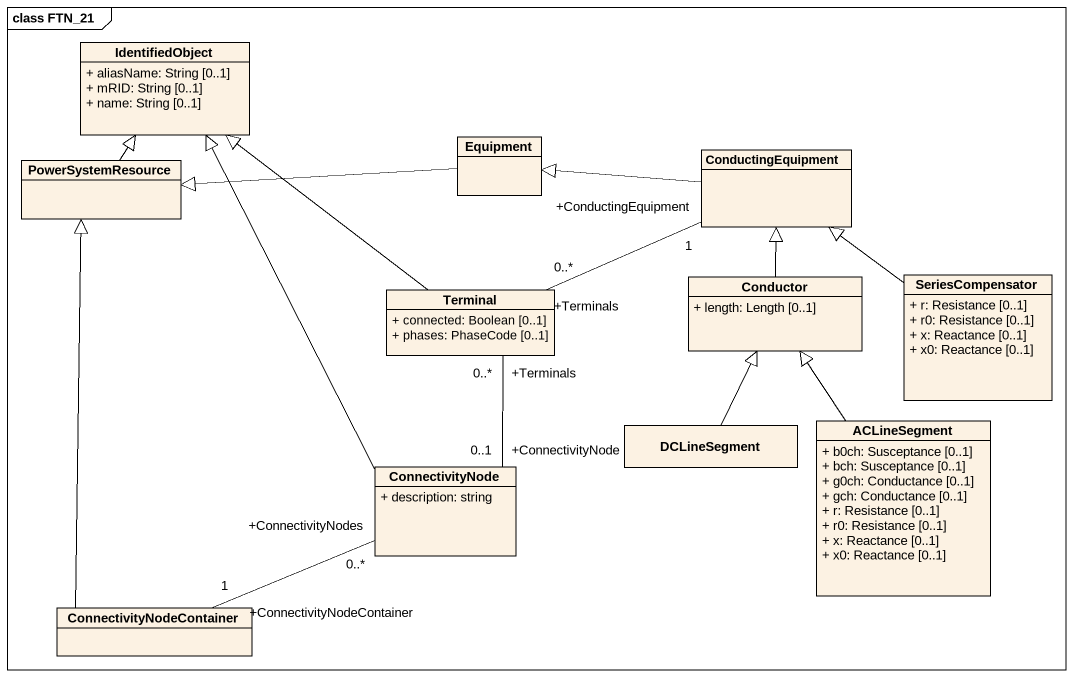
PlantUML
@startuml
mainframe class FTN_21
hide circle
hide empty members
skinparam classAttributeIconSize 0
class IdentifiedObject {
  + aliasName: String [0..1]
  + mRID: String [0..1]
  + name: String [0..1]
}
class PowerSystemResource
class Equipment
class ConductingEquipment
class Terminal {
  + connected: Boolean [0..1]
  + phases: PhaseCode [0..1]
}
class Conductor {
  + length: Length [0..1]
}
class SeriesCompensator {
  + r: Resistance [0..1]
  + r0: Resistance [0..1]
  + x: Reactance [0..1]
  + x0: Reactance [0..1]
}
class DCLineSegment
class ACLineSegment {
  + b0ch: Susceptance [0..1]
  + bch: Susceptance [0..1]
  + g0ch: Conductance [0..1]
  + gch: Conductance [0..1]
  + r: Resistance [0..1]
  + r0: Resistance [0..1]
  + x: Reactance [0..1]
  + x0: Reactance [0..1]
}
class ConnectivityNode {
  + description: string
}
class ConnectivityNodeContainer
PowerSystemResource -up-|> IdentifiedObject
Equipment -left-|> PowerSystemResource
ConductingEquipment -left-|> Equipment
Terminal -up-|> IdentifiedObject
Terminal "+Terminals\n0..*" -right- "+ConductingEquipment\n1" ConductingEquipment
Terminal "+Terminals\n0..*" -- "+ConnectivityNode\n0..1" ConnectivityNode
Conductor -up-|> ConductingEquipment
SeriesCompensator -up-|> ConductingEquipment
DCLineSegment -up-|> Conductor
ACLineSegment -up-|> Conductor
ConnectivityNode -up-|> IdentifiedObject
ConnectivityNode "+ConnectivityNodes\n0..*" -left- "+ConnectivityNodeContainer\n1" ConnectivityNodeContainer
ConnectivityNodeContainer -up-|> PowerSystemResource
@enduml
